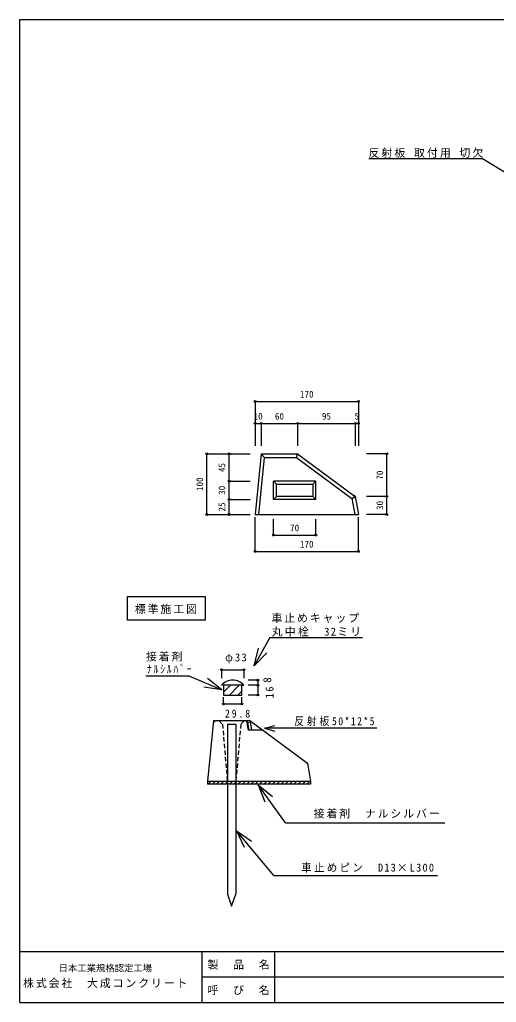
# Model space of a CAD drawing. Units: millimetres at full size, sheet at 1:6. Extents: x -1175 to 1177, y -825 to 795.
# Drawn here: x -1175 to -390, y -825 to 795 of the extents above; entities that cross this region are included whole.
import ezdxf
from ezdxf.enums import TextEntityAlignment as Align

# ---------------------------------------------------------------- set-up
doc = ezdxf.new("R2010")
doc.units = ezdxf.units.MM
doc.header["$LTSCALE"] = 6
doc.header["$PDMODE"] = 32
doc.header["$PDSIZE"] = 3
doc.linetypes.add('DASHED1', pattern=[1.8, 1.2, -0.6])
for name, color, linetype in [('0-1', 3, 'Continuous'), ('0-2', 7, 'Continuous'), ('0-3', 7, 'Continuous'), ('F-0', 2, 'Continuous')]:
    doc.layers.add(name, color=color, linetype=linetype)
doc.styles.add('ＭＳ ゴシック', font='')
doc.styles.get('ＭＳ ゴシック').set_extended_font_data('MS Gothic')

msp = doc.modelspace()

# ---------------------------------------------------------------- linework, layer by layer
at = {"layer": '0-1'}
for p, q in [((-777.518, 78.916), (-787.518, -21.084)), ((-781.488, -21.084), (-772.088, 72.916)), ((-777.518, 78.916), (-717.518, 78.916)), ((-772.088, 72.916), (-777.518, 78.916)), ((-719.489, 72.916), (-717.518, 78.916)), ((-717.518, 78.916), (-622.518, 8.916)), ((-757.518, 3.916), (-757.518, 33.916)), ((-752.518, 28.916), (-757.518, 33.916)), ((-692.518, 28.916), (-687.518, 33.916)), ((-752.518, 28.916), (-692.518, 28.916)), ((-752.518, 8.916), (-752.518, 28.916)), ((-692.518, 28.916), (-692.518, 8.916)), ((-752.518, 8.916), (-757.518, 3.916)), ((-687.518, 3.916), (-757.518, 3.916)), ((-692.518, 8.916), (-752.518, 8.916)), ((-692.518, 8.916), (-687.518, 3.916)), ((-628.036, 5.529), (-622.518, 8.916)), ((-622.518, 8.916), (-617.518, -21.084)), ((-787.518, -21.084), (-617.518, -21.084)), ((-856.316, -360.808), (-866.316, -460.808)), ((-856.316, -360.808), (-796.316, -360.808)), ((-833.316, -366.808), (-819.316, -366.808)), ((-803.316, -360.808), (-800.948, -362.774)), ((-800.948, -362.774), (-798.316, -376.808)), ((-800.221, -363.939), (-800.712, -364.031)), ((-798.316, -376.808), (-800.712, -364.031)), ((-800.221, -363.939), (-797.825, -376.716)), ((-796.316, -360.808), (-701.316, -430.808)), ((-797.825, -376.716), (-798.316, -376.808)), ((-774.602, -376.808), (-798.316, -376.808)), ((-701.316, -430.808), (-696.316, -460.808)), ((-866.316, -460.808), (-866.316, -465.808)), ((-866.316, -460.808), (-696.316, -460.808)), ((-865.156, -465.808), (-860.156, -460.808)), ((-858.084, -465.808), (-853.084, -460.808)), ((-851.013, -465.808), (-846.013, -460.808)), ((-843.942, -465.808), (-838.942, -460.808)), ((-836.871, -465.808), (-831.871, -460.808)), ((-829.8, -465.808), (-824.8, -460.808)), ((-822.729, -465.808), (-817.729, -460.808)), ((-815.658, -465.808), (-810.658, -460.808)), ((-808.587, -465.808), (-803.587, -460.808)), ((-801.516, -465.808), (-796.516, -460.808)), ((-794.445, -465.808), (-789.445, -460.808)), ((-787.374, -465.808), (-782.374, -460.808)), ((-780.303, -465.808), (-775.303, -460.808)), ((-773.232, -465.808), (-768.232, -460.808)), ((-766.161, -465.808), (-761.161, -460.808)), ((-759.089, -465.808), (-754.089, -460.808)), ((-752.018, -465.808), (-747.018, -460.808)), ((-744.947, -465.808), (-739.947, -460.808)), ((-737.876, -465.808), (-732.876, -460.808)), ((-730.805, -465.808), (-725.805, -460.808)), ((-723.734, -465.808), (-718.734, -460.808)), ((-716.663, -465.808), (-711.663, -460.808)), ((-709.592, -465.808), (-704.592, -460.808)), ((-702.521, -465.808), (-697.521, -460.808))]:
    msp.add_line(p, q, dxfattribs=at)
at = {"layer": '0-1', "linetype": 'DASHED1'}
for p, q in [((-847.316, -360.808), (-841.316, -366.808)), ((-841.316, -366.808), (-833.316, -460.808)), ((-811.316, -366.808), (-819.316, -460.808)), ((-805.316, -360.808), (-811.316, -366.808))]:
    msp.add_line(p, q, dxfattribs=at)
at = {"layer": '0-1'}
for points in [[(-772.088, 72.916), (-719.489, 72.916), (-628.036, 5.529), (-623.6, -21.084)], [(-687.518, 3.916), (-687.518, 33.916), (-757.518, 33.916)], [(-797.917, -376.224), (-793.003, -375.303), (-795.214, -363.509), (-800.129, -364.43)], [(-696.316, -460.808), (-696.316, -465.808), (-866.316, -465.808)]]:
    msp.add_lwpolyline(points, dxfattribs=at)
for centre, start, end in [((-772.088, 72.916), 90, 174.28941), ((-719.489, 72.916), 53.61566, 90), ((-628.036, 5.529), 9.46233, 53.61566), ((-850.886, -366.808), 90, 174.28941), ((-798.288, -366.808), 53.61566, 90), ((-798.288, -366.808), 53.61565, 90), ((-706.835, -434.195), 9.46233, 53.61566)]:
    msp.add_arc(centre, 6, start, end, dxfattribs=at)
at = {"layer": '0-2'}
for p, q in [((-787.518, 165.409), (-617.518, 165.409)), ((-787.518, 165.409), (-787.518, 92.204)), ((-617.518, 165.409), (-617.518, 92.204)), ((-787.518, 129.201), (-777.518, 129.201)), ((-787.518, 129.201), (-787.518, 92.204)), ((-777.518, 129.201), (-777.518, 92.204)), ((-777.518, 129.201), (-717.518, 129.201)), ((-717.518, 129.201), (-717.518, 92.204)), ((-717.518, 129.201), (-622.518, 129.201)), ((-622.518, 129.201), (-622.518, 92.204)), ((-622.518, 129.201), (-617.518, 129.201)), ((-617.518, 129.201), (-617.518, 92.204)), ((-867.088, -21.084), (-867.088, 78.916)), ((-867.088, 78.916), (-830.53, 78.916)), ((-830.53, 33.916), (-830.53, 78.916)), ((-830.53, 78.916), (-795.955, 78.916)), ((-570.416, 78.916), (-603.92, 78.916)), ((-570.416, 8.916), (-570.416, 78.916)), ((-830.53, 3.916), (-830.53, 33.916)), ((-830.53, 33.916), (-795.955, 33.916)), ((-830.53, -21.084), (-830.53, 3.916)), ((-830.53, 3.916), (-795.955, 3.916)), ((-570.416, 8.916), (-603.92, 8.916)), ((-570.416, -21.084), (-570.416, 8.916)), ((-867.088, -21.084), (-830.53, -21.084)), ((-830.53, -21.084), (-795.955, -21.084)), ((-787.518, -81.856), (-787.518, -25.613)), ((-757.518, -54.92), (-757.518, -28.688)), ((-687.518, -54.92), (-687.518, -28.688)), ((-617.518, -81.856), (-617.518, -25.613)), ((-570.416, -21.084), (-603.92, -21.084)), ((-757.518, -54.92), (-687.518, -54.92)), ((-787.518, -81.856), (-617.518, -81.856))]:
    msp.add_line(p, q, dxfattribs=at)
msp.add_lwpolyline([(-600.417, 565.784), (-412.84, 565.784), (-338.695, 520.965)], dxfattribs=at)
for p in [(-787.518, 165.409), (-617.518, 165.409), (-787.518, 129.201), (-777.518, 129.201), (-717.518, 129.201), (-622.518, 129.201), (-617.518, 129.201), (-867.088, 78.916), (-830.53, 78.916), (-570.416, 78.916), (-830.53, 33.916), (-830.53, 3.916), (-570.416, 8.916), (-867.088, -21.084), (-830.53, -21.084), (-570.416, -21.084), (-757.518, -54.92), (-687.518, -54.92), (-787.518, -81.856), (-617.518, -81.856)]:
    msp.add_point(p, dxfattribs=at)
at = {"layer": '0-3'}
for p, q in [((-763.147, -223.775), (-610.81, -223.775)), ((-789.191, -270.414), (-768.284, -248.899)), ((-967.833, -286.925), (-896.603, -286.925)), ((-842.203, -309.955), (-865.861, -291.508)), ((-842.877, -276.958), (-806.23, -276.958)), ((-842.877, -276.958), (-842.877, -290.875)), ((-806.23, -276.958), (-806.23, -290.875)), ((-839.553, -302.599), (-842.877, -302.599)), ((-839.553, -314.033), (-828.12, -302.599)), ((-829.978, -318.599), (-813.978, -302.599)), ((-809.553, -302.599), (-806.23, -302.599)), ((-783.1, -294.099), (-799.005, -294.099)), ((-783.1, -302.599), (-799.005, -302.599)), ((-783.1, -294.099), (-783.1, -302.599)), ((-783.1, -302.599), (-783.1, -318.599)), ((-839.585, -333.291), (-839.585, -322.245)), ((-815.835, -318.599), (-809.553, -312.317)), ((-809.585, -333.291), (-809.585, -322.245)), ((-783.1, -318.599), (-799.005, -318.599)), ((-839.585, -333.291), (-809.585, -333.291)), ((-772.387, -373.502), (-755, -368.843)), ((-772.387, -373.502), (-755, -378.16)), ((-586.845, -373.502), (-772.387, -373.502)), ((-782.417, -466.846), (-771.762, -494.89)), ((-737.31, -529.38), (-475.283, -529.38)), ((-818.141, -542.436), (-805.555, -569.668)), ((-756.631, -616.247), (-487.419, -616.247))]:
    msp.add_line(p, q, dxfattribs=at)
at = {"layer": '0-3', "color": 3}
for p, q in [((-833.316, -366.808), (-833.316, -646.808)), ((-819.316, -366.808), (-819.316, -646.808)), ((-833.316, -646.808), (-826.316, -666.808)), ((-826.316, -666.808), (-819.316, -646.808))]:
    msp.add_line(p, q, dxfattribs=at)
at = {"layer": '0-3'}
for points in [[(-997.663, -156.057), (-869.913, -156.057), (-869.913, -195.092), (-997.663, -195.092)], [(-839.553, -318.599), (-809.553, -318.599), (-809.553, -302.599), (-839.553, -302.599)]]:
    msp.add_lwpolyline(points, close=True, dxfattribs=at)
for points in [[(-763.147, -223.775), (-789.191, -270.414), (-781.842, -241.328)], [(-896.603, -286.925), (-842.203, -309.955), (-871.915, -305.809)], [(-737.31, -529.38), (-782.417, -466.846), (-759.167, -485.805)], [(-756.631, -616.247), (-818.141, -542.436), (-793.625, -559.727)]]:
    msp.add_lwpolyline(points, dxfattribs=at)
msp.add_arc((-824.553, -318.099), 24, 40.22818, 139.77182, dxfattribs=at)
for p in [(-842.877, -276.958), (-806.23, -276.958), (-783.1, -294.099), (-783.1, -302.599), (-783.1, -318.599), (-839.585, -333.291), (-809.585, -333.291)]:
    msp.add_point(p, dxfattribs=at)
at = {"layer": 'F-0'}
for p, q in [((-1175.471, -741.251), (1176.529, -741.251)), ((-875.471, -741.251), (-875.471, -825.251)), ((-755.471, -741.251), (-755.471, -825.251)), ((-875.471, -783.251), (858.529, -783.251)), ((-1175.471, -825.251), (1176.529, -825.251))]:
    msp.add_line(p, q, dxfattribs=at)
msp.add_lwpolyline([(-1175.471, -825.251), (-1175.471, 794.749), (1176.529, 794.749)], dxfattribs=at)

# ---------------------------------------------------------------- texts
at = {"layer": '0-2', "color": 4, "style": 'ＭＳ ゴシック'}
for s, p in [('170', (-713.768, 168.409)), ('10', (-790.018, 132.201)), ('60', (-755.018, 132.201)), ('95', (-677.518, 132.201)), ('5', (-623.768, 132.201)), ('70', (-730.018, -51.92)), ('170', (-713.768, -78.856))]:
    msp.add_text(s, height=11, dxfattribs=at).set_placement(p, align=Align.BOTTOM_LEFT)
for s, p in [('45', (-833.53, 48.916)), ('70', (-573.416, 36.416)), ('100', (-870.088, 17.666)), ('30', (-833.53, 11.416)), ('30', (-573.416, -13.584)), ('25', (-833.53, -16.084))]:
    msp.add_text(s, height=11, rotation=90, dxfattribs=at).set_placement(p, align=Align.BOTTOM_LEFT)
at = {"layer": '0-2', "insert": (-600.97, 566.891), "char_height": 13.2, "attachment_point": 7, "style": 'ＭＳ ゴシック'}
msp.add_mtext('\\T1.19;反射板\\~取付用\\~切欠', dxfattribs=at)
at = {"layer": '0-3', "style": 'ＭＳ ゴシック'}
msp.add_text('8', height=13.2, rotation=90, dxfattribs=at).set_placement((-757.055, -298.352), align=Align.BOTTOM_LEFT)
at = {"layer": '0-3', "char_height": 13.2, "attachment_point": 7, "style": 'ＭＳ ゴシック'}
for s, insert in [('\\T1.17;標準施工図', (-985.603, -185.029)), ('\\T1.17;車止めキャップ', (-760.687, -199.899)), ('\\T1.2;丸中栓\u300032ミリ', (-760.436, -222.26)), ('\\T1.17;接着剤', (-967.416, -263.447)), ('\\T1.26;\\W0.95;φ33', (-837.073, -266.772)), ('\\T1.39;\\W0.85;ﾅﾙｼﾙﾊﾞｰ', (-965.7, -283.145)), ('\\T1.38;\\W0.9;29.8', (-837.294, -356.021)), ('\\T1.28;\\W0.9;反射板50*12*5', (-723.243, -369.875)), ('\\T1.17;接着剤\u3000ナルシルバー', (-691.159, -522.305)), ('\\T1.23;\\W0.95;車止めピン\u3000D13×L300', (-711.556, -611.222))]:
    msp.add_mtext(s, dxfattribs=dict(at, insert=insert))
at = {"layer": '0-3', "insert": (-757.055, -323.827), "char_height": 13.2, "attachment_point": 7, "rotation": 90, "style": 'ＭＳ ゴシック'}
msp.add_mtext('\\T1.36;\\W0.9;16', dxfattribs=at)
at = {"layer": 'F-0', "color": 4, "style": 'ＭＳ ゴシック'}
msp.add_text('日本工業規格認定工場', height=11, dxfattribs=at).set_placement((-1111.338, -777.617), align=Align.BOTTOM_LEFT)
at = {"layer": 'F-0', "color": 7, "char_height": 13.2, "attachment_point": 7, "style": 'ＭＳ ゴシック'}
for s, insert in [('\\T1.17;製\u3000品\u3000名', (-865.971, -771.251)), ('\\T1.17;株式会社\u3000大成コンクリート', (-1169.84, -801.861)), ('\\T1.17;呼\u3000び\u3000名', (-865.971, -813.251))]:
    msp.add_mtext(s, dxfattribs=dict(at, insert=insert))

doc.saveas('drawing.dxf')
